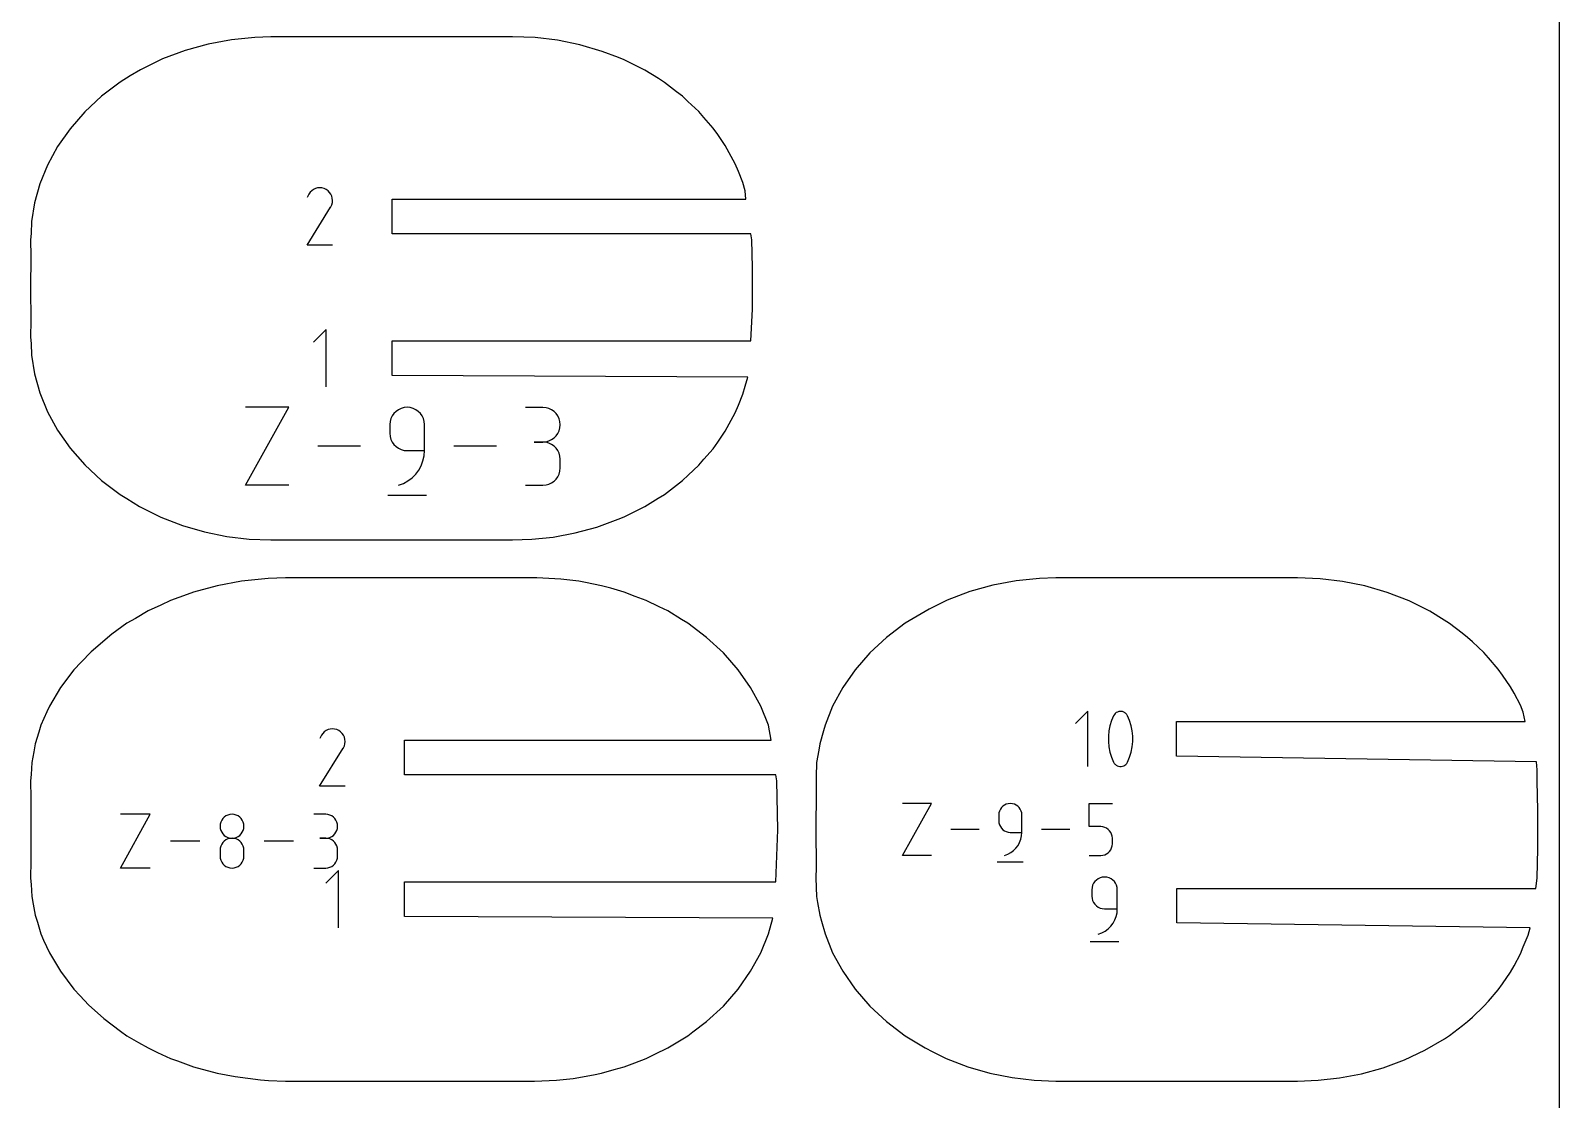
# Model space of a CAD drawing. Extents: x 0 to 900, y 0 to 1000.
# Drawn here: x 772 to 900, y 64.3 to 153.8 of the extents above; entities that cross this region are included whole.
import ezdxf

# ---------------------------------------------------------------- set-up
doc = ezdxf.new("R2010")
doc.units = 0

msp = doc.modelspace()

# ---------------------------------------------------------------- linework, layer by layer
at = {"layer": 'annotation', "color": 1}
for p, q in [((795.280678, 140.090728), (795.140705, 139.822222)), ((795.391757, 140.248241), (795.280678, 140.090728)), ((795.525028, 140.379727), (795.391757, 140.248241)), ((795.676436, 140.484134), (795.525028, 140.379727)), ((795.841928, 140.560409), (795.676436, 140.484134)), ((796.017452, 140.607499), (795.841928, 140.560409)), ((796.198955, 140.624351), (796.017452, 140.607499)), ((796.382382, 140.609913), (796.198955, 140.624351)), ((796.563681, 140.563131), (796.382382, 140.609913)), ((796.738799, 140.482952), (796.563681, 140.563131)), ((796.895423, 140.371734), (796.738799, 140.482952)), ((796.738799, 140.482952), (796.738799, 140.482952)), ((797.026378, 140.238273), (796.895423, 140.371734)), ((797.130499, 140.086659), (797.026378, 140.238273)), ((797.206621, 139.920983), (797.130499, 140.086659)), ((797.253582, 139.745335), (797.206621, 139.920983)), ((797.270215, 139.563805), (797.253582, 139.745335)), ((797.255356, 139.380485), (797.270215, 139.563805)), ((795.137695, 135.82443), (797.107543, 138.995632)), ((797.107543, 138.995632), (797.109898, 138.998546)), ((797.107543, 138.995632), (797.107543, 138.995632)), ((797.109898, 138.998546), (797.112157, 139.001485)), ((797.112157, 139.001485), (797.114333, 139.004473)), ((797.114333, 139.004473), (797.116443, 139.007536)), ((797.116443, 139.007536), (797.1185, 139.010698)), ((797.1185, 139.010698), (797.120521, 139.013983)), ((797.120521, 139.013983), (797.122519, 139.017417)), ((797.122519, 139.017417), (797.124509, 139.021025)), ((797.124509, 139.021025), (797.126507, 139.024831)), ((797.126507, 139.024831), (797.207842, 139.199463)), ((797.126507, 139.024831), (797.126507, 139.024831)), ((797.207842, 139.199463), (797.255356, 139.380485)), ((797.26949, 135.82443), (795.137695, 135.82443)), ((796.738944, 128.760647), (795.671843, 127.693245)), ((796.738944, 123.960647), (796.738944, 128.760647)), ((789.976512, 115.70674), (793.601898, 122.236037)), ((793.601898, 122.236037), (789.976512, 122.236037)), ((802.410059, 121.719322), (802.266855, 121.516656)), ((802.584933, 121.894366), (802.410059, 121.719322)), ((802.787343, 122.037675), (802.584933, 121.894366)), ((803.013158, 122.145133), (802.787343, 122.037675)), ((803.258247, 122.212625), (803.013158, 122.145133)), ((803.518477, 122.236037), (803.258247, 122.212625)), ((803.779246, 122.212625), (803.518477, 122.236037)), ((803.518477, 122.236037), (803.518477, 122.236037)), ((804.024621, 122.145133), (803.779246, 122.212625)), ((804.250521, 122.037675), (804.024621, 122.145133)), ((804.452864, 121.894366), (804.250521, 122.037675)), ((804.627568, 121.719322), (804.452864, 121.894366)), ((804.770554, 121.516656), (804.627568, 121.719322)), ((814.885784, 122.228462), (813.435875, 122.228462)), ((815.146553, 122.205056), (814.885784, 122.228462)), ((815.391928, 122.137603), (815.146553, 122.205056)), ((815.617828, 122.030252), (815.391928, 122.137603)), ((815.82017, 121.887151), (815.617828, 122.030252)), ((815.994875, 121.712449), (815.82017, 121.887151)), ((816.137861, 121.510294), (815.994875, 121.712449)), ((802.091978, 121.044921), (802.068568, 120.784081)), ((802.068568, 120.784081), (802.068568, 120.058104)), ((802.15945, 121.290484), (802.091978, 121.044921)), ((802.266855, 121.516656), (802.15945, 121.290484)), ((804.87774, 121.290484), (804.770554, 121.516656)), ((804.945044, 121.044921), (804.87774, 121.290484)), ((804.968385, 120.784081), (804.945044, 121.044921)), ((804.968385, 118.606557), (804.968385, 120.784081)), ((804.968385, 120.784081), (804.968385, 120.784081)), ((816.245046, 121.284836), (816.137861, 121.510294)), ((816.31235, 121.040222), (816.245046, 121.284836)), ((816.245046, 120.274198), (816.31235, 120.519761)), ((816.335692, 120.780601), (816.31235, 121.040222)), ((816.31235, 120.519761), (816.335692, 120.780601)), ((816.335692, 120.780601), (816.335692, 120.780601)), ((802.068568, 120.058104), (802.068568, 120.058104)), ((802.068568, 120.058104), (802.091978, 119.797278)), ((802.091978, 119.797278), (802.15945, 119.551752)), ((802.15945, 119.551752), (802.266855, 119.325635)), ((802.266855, 119.325635), (802.410059, 119.123034)), ((802.410059, 119.123034), (802.584933, 118.948057)), ((814.885784, 119.328645), (814.159806, 119.328645)), ((814.159806, 119.328645), (814.885784, 119.328645)), ((814.885784, 119.328645), (815.146553, 119.352057)), ((815.146553, 119.305239), (814.885784, 119.328645)), ((814.885784, 119.328645), (814.885784, 119.328645)), ((815.146553, 119.352057), (815.391928, 119.419549)), ((815.391928, 119.237786), (815.146553, 119.305239)), ((815.391928, 119.419549), (815.617828, 119.527007)), ((815.617828, 119.130435), (815.391928, 119.237786)), ((815.617828, 119.527007), (815.82017, 119.670316)), ((815.82017, 118.987334), (815.617828, 119.130435)), ((815.82017, 119.670316), (815.994875, 119.845361)), ((815.994875, 119.845361), (816.137861, 120.048026)), ((816.137861, 120.048026), (816.245046, 120.274198)), ((799.621106, 118.971389), (796.050998, 118.971389)), ((802.584933, 118.948057), (802.787343, 118.804813)), ((802.787343, 118.804813), (803.013158, 118.69741)), ((803.013158, 118.69741), (803.258247, 118.629955)), ((803.258247, 118.629955), (803.518477, 118.606557)), ((803.518477, 118.606557), (804.968385, 118.606557)), ((804.842601, 117.743195), (804.936284, 118.166331)), ((804.936284, 118.166331), (804.968385, 118.606557)), ((810.988003, 118.971389), (807.417895, 118.971389)), ((815.994875, 118.812632), (815.82017, 118.987334)), ((816.137861, 118.610477), (815.994875, 118.812632)), ((816.245046, 118.385019), (816.137861, 118.610477)), ((816.31235, 118.140405), (816.245046, 118.385019)), ((816.335692, 117.880784), (816.31235, 118.140405)), ((816.335692, 117.154806), (816.335692, 117.880784)), ((816.335692, 117.880784), (816.335692, 117.880784)), ((803.930715, 116.327972), (804.231394, 116.629536)), ((804.231394, 116.629536), (804.486223, 116.969476)), ((804.486223, 116.969476), (804.69127, 117.342469)), ((804.69127, 117.342469), (804.842601, 117.743195)), ((816.137861, 116.424931), (816.245046, 116.650406)), ((816.245046, 116.650406), (816.31235, 116.895077)), ((816.31235, 116.895077), (816.335692, 117.154806)), ((793.601898, 115.70674), (789.976512, 115.70674)), ((802.792908, 115.70674), (803.207539, 115.861252)), ((802.792908, 115.70674), (802.792908, 115.70674)), ((803.207539, 115.861252), (803.588119, 116.070103)), ((803.588119, 116.070103), (803.930715, 116.327972)), ((813.435875, 115.706945), (814.885784, 115.706945)), ((814.885784, 115.706945), (815.146553, 115.730338)), ((814.885784, 115.706945), (814.885784, 115.706945)), ((815.146553, 115.730338), (815.391928, 115.797757)), ((815.391928, 115.797757), (815.617828, 115.905065)), ((815.617828, 115.905065), (815.82017, 116.048122)), ((815.82017, 116.048122), (815.994875, 116.22279)), ((815.994875, 116.22279), (816.137861, 116.424931)), ((801.887381, 114.890578), (805.15203, 114.890578)), ((860.501497, 96.773845), (859.474919, 95.746977)), ((860.501497, 92.156125), (860.501497, 96.773845)), ((862.675874, 96.408196), (862.498863, 95.991934)), ((862.735484, 96.507323), (862.675874, 96.408196)), ((862.675874, 96.408196), (862.675874, 96.408196)), ((862.809772, 96.591796), (862.735484, 96.507323)), ((862.896281, 96.660799), (862.809772, 96.591796)), ((862.992549, 96.713514), (862.896281, 96.660799)), ((863.096118, 96.749123), (862.992549, 96.713514)), ((863.204528, 96.766809), (863.096118, 96.749123)), ((863.315318, 96.765754), (863.204528, 96.766809)), ((863.42603, 96.745141), (863.315318, 96.765754)), ((863.534204, 96.704151), (863.42603, 96.745141)), ((863.575614, 96.68239), (863.534204, 96.704151)), ((863.534204, 96.704151), (863.534204, 96.704151)), ((863.615352, 96.657395), (863.575614, 96.68239)), ((863.653223, 96.629363), (863.615352, 96.657395)), ((863.689035, 96.598493), (863.653223, 96.629363)), ((863.722595, 96.564982), (863.689035, 96.598493)), ((863.753709, 96.529028), (863.722595, 96.564982)), ((863.782185, 96.490828), (863.753709, 96.529028)), ((863.807829, 96.450581), (863.782185, 96.490828)), ((863.830449, 96.408485), (863.807829, 96.450581)), ((864.008319, 95.991366), (863.830449, 96.408485)), ((863.830449, 96.408485), (863.830449, 96.408485)), ((796.334833, 94.770239), (796.19486, 94.501732)), ((796.445912, 94.927751), (796.334833, 94.770239)), ((796.579183, 95.059237), (796.445912, 94.927751)), ((796.730591, 95.163644), (796.579183, 95.059237)), ((796.896083, 95.239919), (796.730591, 95.163644)), ((797.071608, 95.287009), (796.896083, 95.239919)), ((797.25311, 95.303862), (797.071608, 95.287009)), ((797.436537, 95.289423), (797.25311, 95.303862)), ((797.617836, 95.242641), (797.436537, 95.289423)), ((797.792954, 95.162462), (797.617836, 95.242641)), ((797.949578, 95.051244), (797.792954, 95.162462)), ((797.792954, 95.162462), (797.792954, 95.162462)), ((798.080533, 94.917783), (797.949578, 95.051244)), ((798.184654, 94.766169), (798.080533, 94.917783)), ((798.260777, 94.600493), (798.184654, 94.766169)), ((862.277599, 95.126611), (862.233346, 94.68438)), ((862.366104, 95.563601), (862.277599, 95.126611)), ((862.498863, 95.991934), (862.366104, 95.563601)), ((864.141721, 95.562389), (864.008319, 95.991366)), ((864.230655, 95.12497), (864.141721, 95.562389)), ((864.275123, 94.682525), (864.230655, 95.12497)), ((796.19185, 90.50394), (798.161699, 93.675143)), ((798.161699, 93.675143), (798.164053, 93.678057)), ((798.161699, 93.675143), (798.161699, 93.675143)), ((798.164053, 93.678057), (798.166312, 93.680995)), ((798.166312, 93.680995), (798.168488, 93.683984)), ((798.168488, 93.683984), (798.170598, 93.687046)), ((798.170598, 93.687046), (798.172655, 93.690208)), ((798.172655, 93.690208), (798.174676, 93.693493)), ((798.174676, 93.693493), (798.176674, 93.696928)), ((798.176674, 93.696928), (798.178664, 93.700535)), ((798.178664, 93.700535), (798.180663, 93.704341)), ((798.180663, 93.704341), (798.261997, 93.878973)), ((798.180663, 93.704341), (798.180663, 93.704341)), ((798.307737, 94.424845), (798.260777, 94.600493)), ((798.261997, 93.878973), (798.309511, 94.059995)), ((798.32437, 94.243316), (798.307737, 94.424845)), ((798.309511, 94.059995), (798.32437, 94.243316)), ((862.233346, 94.68438), (862.233346, 94.240323)), ((862.233346, 94.240323), (862.277599, 93.797857)), ((862.277599, 93.797857), (862.366104, 93.360395)), ((864.141721, 93.359183), (864.230655, 93.796216)), ((864.230655, 93.796216), (864.275123, 94.238468)), ((864.275123, 94.238468), (864.275123, 94.682525)), ((862.366104, 93.360395), (862.498863, 92.931354)), ((862.498863, 92.931354), (862.675874, 92.514148)), ((862.675874, 92.514148), (862.675874, 92.514148)), ((862.675874, 92.514148), (862.698412, 92.472136)), ((862.698412, 92.472136), (862.723867, 92.43209)), ((862.723867, 92.43209), (862.752132, 92.394132)), ((862.752132, 92.394132), (862.783099, 92.358383)), ((862.783099, 92.358383), (862.816663, 92.324965)), ((862.816663, 92.324965), (862.852714, 92.294)), ((862.852714, 92.294), (862.891147, 92.265608)), ((862.891147, 92.265608), (862.931853, 92.239913)), ((862.931853, 92.239913), (862.974726, 92.217034)), ((862.974726, 92.217034), (862.974726, 92.217034)), ((862.974726, 92.217034), (863.082047, 92.176915)), ((863.082047, 92.176915), (863.192115, 92.156983)), ((863.302439, 92.156425), (863.410533, 92.17443)), ((863.410533, 92.17443), (863.513908, 92.210184)), ((863.513908, 92.210184), (863.610075, 92.262875)), ((863.610075, 92.262875), (863.696546, 92.331689)), ((863.696546, 92.331689), (863.770834, 92.415814)), ((863.770834, 92.415814), (863.830449, 92.514438)), ((863.830449, 92.514438), (864.008319, 92.930785)), ((863.830449, 92.514438), (863.830449, 92.514438)), ((864.008319, 92.930785), (864.141721, 93.359183)), ((863.192115, 92.156983), (863.302439, 92.156425)), ((798.323645, 90.50394), (796.19185, 90.50394)), ((844.993609, 84.699173), (847.41069, 89.052322)), ((847.41069, 89.052322), (844.993609, 89.052322)), ((853.116098, 88.421913), (853.071113, 88.258193)), ((853.187706, 88.572704), (853.116098, 88.421913)), ((853.283182, 88.707823), (853.187706, 88.572704)), ((853.399771, 88.824527), (853.283182, 88.707823)), ((853.53472, 88.920072), (853.399771, 88.824527)), ((853.685274, 88.991716), (853.53472, 88.920072)), ((853.848677, 89.036713), (853.685274, 88.991716)), ((854.022175, 89.052322), (853.848677, 89.036713)), ((854.196033, 89.036713), (854.022175, 89.052322)), ((854.022175, 89.052322), (854.022175, 89.052322)), ((854.359627, 88.991716), (854.196033, 89.036713)), ((854.510236, 88.920072), (854.359627, 88.991716)), ((854.64514, 88.824527), (854.510236, 88.920072)), ((854.761618, 88.707823), (854.64514, 88.824527)), ((854.856948, 88.572704), (854.761618, 88.707823)), ((854.928409, 88.421913), (854.856948, 88.572704)), ((854.973282, 88.258193), (854.928409, 88.421913)), ((860.634206, 87.113798), (860.634206, 89.052322)), ((860.634206, 89.052322), (862.567543, 89.052322)), ((779.509807, 83.645648), (782.011166, 88.150582)), ((782.011166, 88.150582), (779.509807, 88.150582)), ((787.869229, 87.325238), (787.853087, 87.146111)), ((787.853087, 87.146111), (787.853087, 87.146111)), ((787.853087, 87.146111), (787.869238, 86.966143)), ((787.915759, 87.494011), (787.869229, 87.325238)), ((787.989833, 87.649568), (787.915759, 87.494011)), ((788.088608, 87.789046), (787.989833, 87.649568)), ((788.20924, 87.909582), (788.088608, 87.789046)), ((788.348885, 88.008316), (788.20924, 87.909582)), ((788.504699, 88.082384), (788.348885, 88.008316)), ((788.673839, 88.128923), (788.504699, 88.082384)), ((788.853461, 88.145073), (788.673839, 88.128923)), ((789.033083, 88.128923), (788.853461, 88.145073)), ((788.853461, 88.145073), (788.853461, 88.145073)), ((789.202223, 88.082384), (789.033083, 88.128923)), ((789.358038, 88.008316), (789.202223, 88.082384)), ((789.497683, 87.909582), (789.358038, 88.008316)), ((789.618315, 87.789046), (789.497683, 87.909582)), ((789.717089, 87.649568), (789.618315, 87.789046)), ((789.791164, 87.494011), (789.717089, 87.649568)), ((789.837694, 87.325238), (789.791164, 87.494011)), ((789.837684, 86.966143), (789.853836, 87.146111)), ((789.853836, 87.146111), (789.837694, 87.325238)), ((789.853836, 87.146111), (789.853836, 87.146111)), ((796.696131, 88.145355), (795.695756, 88.145355)), ((796.87605, 88.129206), (796.696131, 88.145355)), ((797.045349, 88.082666), (796.87605, 88.129206)), ((797.20121, 88.008598), (797.045349, 88.082666)), ((797.340817, 87.909865), (797.20121, 88.008598)), ((797.461356, 87.789328), (797.340817, 87.909865)), ((797.56001, 87.64985), (797.461356, 87.789328)), ((797.633963, 87.494294), (797.56001, 87.64985)), ((797.6804, 87.32552), (797.633963, 87.494294)), ((797.696505, 87.146393), (797.6804, 87.32552)), ((797.6804, 86.966425), (797.696505, 87.146393)), ((797.696505, 87.146393), (797.696505, 87.146393)), ((853.071113, 88.258193), (853.055506, 88.084289)), ((853.055506, 88.084289), (853.055506, 87.600272)), ((853.055506, 87.600272), (853.055506, 87.600272)), ((853.055506, 87.600272), (853.071113, 87.426377)), ((853.071113, 87.426377), (853.116098, 87.262682)), ((853.116098, 87.262682), (853.187706, 87.111927)), ((853.187706, 87.111927), (853.283182, 86.976851)), ((854.988844, 88.084289), (854.973282, 88.258193)), ((854.988844, 86.632511), (854.988844, 88.084289)), ((854.988844, 88.084289), (854.988844, 88.084289)), ((861.600874, 87.113798), (860.634206, 87.113798)), ((861.774445, 87.098283), (861.600874, 87.113798)), ((861.937886, 87.053536), (861.774445, 87.098283)), ((862.08845, 86.982256), (861.937886, 87.053536)), ((786.164161, 85.898115), (783.70094, 85.898115)), ((787.869238, 86.966143), (787.915791, 86.796715)), ((787.915791, 86.796715), (787.989896, 86.640666)), ((788.088608, 85.787861), (787.989833, 85.648066)), ((787.989896, 86.640666), (788.088701, 86.500835)), ((788.20924, 85.90861), (788.088608, 85.787861)), ((788.088701, 86.500835), (788.209356, 86.380062)), ((788.348885, 86.007473), (788.20924, 85.90861)), ((788.209356, 86.380062), (788.34901, 86.281185)), ((788.504699, 86.081607), (788.348885, 86.007473)), ((788.34901, 86.281185), (788.504813, 86.207044)), ((788.673839, 86.128171), (788.504699, 86.081607)), ((788.504813, 86.207044), (788.673914, 86.160477)), ((788.853461, 86.144324), (788.673839, 86.128171)), ((788.673914, 86.160477), (788.853461, 86.144324)), ((788.853461, 86.144324), (789.033009, 86.160477)), ((789.033083, 86.12818), (788.853461, 86.144324)), ((788.853461, 86.144324), (788.853461, 86.144324)), ((788.853461, 86.144324), (788.853461, 86.144324)), ((789.033009, 86.160477), (789.20211, 86.207044)), ((789.202223, 86.081639), (789.033083, 86.12818)), ((789.20211, 86.207044), (789.357912, 86.281185)), ((789.358038, 86.007536), (789.202223, 86.081639)), ((789.357912, 86.281185), (789.497567, 86.380062)), ((789.497683, 85.908704), (789.358038, 86.007536)), ((789.497567, 86.380062), (789.618222, 86.500835)), ((789.618315, 85.787977), (789.497683, 85.908704)), ((789.618222, 86.500835), (789.717027, 86.640666)), ((789.717089, 85.648191), (789.618315, 85.787977)), ((789.717027, 86.640666), (789.791131, 86.796715)), ((789.791131, 86.796715), (789.837684, 86.966143)), ((794.00683, 85.898115), (791.543609, 85.898115)), ((796.696131, 86.144606), (796.195237, 86.144606)), ((796.195237, 86.144606), (796.696131, 86.144606)), ((796.696131, 86.144606), (796.87605, 86.160759)), ((796.87605, 86.128457), (796.696131, 86.144606)), ((796.696131, 86.144606), (796.696131, 86.144606)), ((796.87605, 86.160759), (797.045349, 86.207326)), ((797.045349, 86.081917), (796.87605, 86.128457)), ((797.045349, 86.207326), (797.20121, 86.281468)), ((797.20121, 86.00785), (797.045349, 86.081917)), ((797.20121, 86.281468), (797.340817, 86.380344)), ((797.340817, 85.909116), (797.20121, 86.00785)), ((797.340817, 86.380344), (797.461356, 86.501118)), ((797.461356, 85.788579), (797.340817, 85.909116)), ((797.461356, 86.501118), (797.56001, 86.640948)), ((797.56001, 85.649101), (797.461356, 85.788579)), ((797.56001, 86.640948), (797.633963, 86.796997)), ((797.633963, 86.796997), (797.6804, 86.966425)), ((851.423758, 86.875748), (849.04353, 86.875748)), ((853.283182, 86.976851), (853.399771, 86.860192)), ((853.399771, 86.860192), (853.53472, 86.76469)), ((853.53472, 86.76469), (853.685274, 86.693083)), ((853.685274, 86.693083), (853.848677, 86.64811)), ((853.848677, 86.64811), (854.022175, 86.632511)), ((854.022175, 86.632511), (854.988844, 86.632511)), ((854.667381, 85.541052), (854.804088, 85.78973)), ((854.804088, 85.78973), (854.904982, 86.056898)), ((854.904982, 86.056898), (854.967441, 86.339008)), ((854.967441, 86.339008), (854.988844, 86.632511)), ((859.002184, 86.875748), (856.621957, 86.875748)), ((862.22339, 86.887141), (862.08845, 86.982256)), ((862.339958, 86.77089), (862.22339, 86.887141)), ((862.435404, 86.636201), (862.339958, 86.77089)), ((862.506983, 86.485774), (862.435404, 86.636201)), ((862.551945, 86.322305), (862.506983, 86.485774)), ((862.567543, 86.148494), (862.551945, 86.322305)), ((862.567543, 85.666934), (862.567543, 86.148494)), ((862.567543, 86.148494), (862.567543, 86.148494)), ((787.869229, 85.322703), (787.853087, 85.142819)), ((787.853087, 85.142819), (787.853087, 84.644469)), ((787.853087, 84.644469), (787.853087, 84.644469)), ((787.853087, 84.644469), (787.869238, 84.464597)), ((787.915759, 85.492066), (787.869229, 85.322703)), ((787.989833, 85.648066), (787.915759, 85.492066)), ((789.791164, 85.49218), (789.717089, 85.648191)), ((789.837694, 85.322778), (789.791164, 85.49218)), ((789.837684, 84.464597), (789.853836, 84.644469)), ((789.853836, 85.142819), (789.837694, 85.322778)), ((789.853836, 84.644469), (789.853836, 85.142819)), ((789.853836, 85.142819), (789.853836, 85.142819)), ((797.633963, 85.493545), (797.56001, 85.649101)), ((797.6804, 85.324772), (797.633963, 85.493545)), ((797.696505, 85.145644), (797.6804, 85.324772)), ((797.6804, 84.465549), (797.696505, 84.644751)), ((797.696505, 84.644751), (797.696505, 85.145644)), ((797.696505, 85.145644), (797.696505, 85.145644)), ((847.41069, 84.699173), (844.993609, 84.699173)), ((853.538431, 84.699173), (853.81487, 84.802188)), ((853.538431, 84.699173), (853.538431, 84.699173)), ((853.81487, 84.802188), (854.068606, 84.941431)), ((854.068606, 84.941431), (854.297018, 85.113355)), ((854.297018, 85.113355), (854.497484, 85.314411)), ((854.497484, 85.314411), (854.667381, 85.541052)), ((860.634206, 84.699173), (861.600874, 84.699173)), ((861.600874, 84.699173), (861.774373, 84.714773)), ((861.600874, 84.699173), (861.600874, 84.699173)), ((861.774373, 84.714773), (861.937776, 84.759746)), ((861.937776, 84.759746), (862.088329, 84.831353)), ((862.088329, 84.831353), (862.223278, 84.926855)), ((862.223278, 84.926855), (862.339868, 85.043514)), ((862.339868, 85.043514), (862.435344, 85.17859)), ((862.435344, 85.17859), (862.506952, 85.329345)), ((862.506952, 85.329345), (862.551936, 85.493039)), ((862.551936, 85.493039), (862.567543, 85.666934)), ((782.011166, 83.645648), (779.509807, 83.645648)), ((787.869238, 84.464597), (787.915791, 84.295429)), ((787.915791, 84.295429), (787.989896, 84.139756)), ((787.989896, 84.139756), (788.088701, 84.000371)), ((788.088701, 84.000371), (788.209356, 83.880067)), ((788.209356, 83.880067), (788.34901, 83.781636)), ((788.34901, 83.781636), (788.504813, 83.70787)), ((788.504813, 83.70787), (788.673914, 83.661563)), ((788.673914, 83.661563), (788.853461, 83.645507)), ((788.853461, 83.645507), (789.033009, 83.661563)), ((788.853461, 83.645507), (788.853461, 83.645507)), ((789.033009, 83.661563), (789.20211, 83.70787)), ((789.20211, 83.70787), (789.357912, 83.781636)), ((789.357912, 83.781636), (789.497567, 83.880067)), ((789.497567, 83.880067), (789.618222, 84.000371)), ((789.618222, 84.000371), (789.717027, 84.139756)), ((789.717027, 84.139756), (789.791131, 84.295429)), ((789.791131, 84.295429), (789.837684, 84.464597)), ((795.695756, 83.645789), (796.696131, 83.645789)), ((796.696131, 83.645789), (796.87605, 83.661929)), ((796.696131, 83.645789), (796.696131, 83.645789)), ((797.781472, 83.440158), (796.71437, 82.372755)), ((796.87605, 83.661929), (797.045349, 83.708446)), ((797.045349, 83.708446), (797.20121, 83.782483)), ((797.20121, 83.782483), (797.340817, 83.881186)), ((797.340817, 83.881186), (797.461356, 84.0017)), ((797.461356, 84.0017), (797.56001, 84.141168)), ((797.56001, 84.141168), (797.633963, 84.296737)), ((797.633963, 84.296737), (797.6804, 84.465549)), ((797.781472, 78.640158), (797.781472, 83.440158)), ((852.934707, 84.15503), (855.111281, 84.15503)), ((860.867858, 82.019596), (860.850649, 81.82784)), ((860.91746, 82.200122), (860.867858, 82.019596)), ((860.996418, 82.366391), (860.91746, 82.200122)), ((861.101695, 82.515381), (860.996418, 82.366391)), ((861.230253, 82.644064), (861.101695, 82.515381)), ((861.379054, 82.749417), (861.230253, 82.644064)), ((861.545062, 82.828415), (861.379054, 82.749417)), ((861.725238, 82.878032), (861.545062, 82.828415)), ((861.916546, 82.895243), (861.725238, 82.878032)), ((862.10825, 82.878032), (861.916546, 82.895243)), ((861.916546, 82.895243), (861.916546, 82.895243)), ((862.288637, 82.828415), (862.10825, 82.878032)), ((862.454707, 82.749417), (862.288637, 82.828415)), ((862.603459, 82.644064), (862.454707, 82.749417)), ((862.731892, 82.515381), (862.603459, 82.644064)), ((862.837008, 82.366391), (862.731892, 82.515381)), ((862.915805, 82.200122), (862.837008, 82.366391)), ((862.965284, 82.019596), (862.915805, 82.200122)), ((862.982443, 81.82784), (862.965284, 82.019596)), ((860.850649, 81.82784), (860.850649, 81.294139)), ((860.850649, 81.294139), (860.850649, 81.294139)), ((860.850649, 81.294139), (860.867858, 81.102394)), ((860.867858, 81.102394), (860.91746, 80.921896)), ((860.91746, 80.921896), (860.996418, 80.755666)), ((860.996418, 80.755666), (861.101695, 80.606725)), ((862.982443, 80.227038), (862.982443, 81.82784)), ((862.982443, 81.82784), (862.982443, 81.82784)), ((861.101695, 80.606725), (861.230253, 80.478091)), ((861.230253, 80.478091), (861.379054, 80.372785)), ((861.379054, 80.372785), (861.545062, 80.293828)), ((861.545062, 80.293828), (861.725238, 80.244239)), ((861.725238, 80.244239), (861.916546, 80.227038)), ((861.916546, 80.227038), (862.982443, 80.227038)), ((862.778722, 79.297746), (862.889973, 79.592338)), ((862.889973, 79.592338), (862.958844, 79.903406)), ((862.958844, 79.903406), (862.982443, 80.227038)), ((861.383146, 78.095243), (861.687961, 78.208832)), ((861.383146, 78.095243), (861.383146, 78.095243)), ((861.687961, 78.208832), (861.967743, 78.362368)), ((861.967743, 78.362368), (862.219602, 78.55194)), ((862.219602, 78.55194), (862.440646, 78.773635)), ((862.440646, 78.773635), (862.627983, 79.023541)), ((862.627983, 79.023541), (862.778722, 79.297746)), ((860.717449, 77.495243), (863.117449, 77.495243))]:
    msp.add_line(p, q, dxfattribs=at)
at = {"layer": 'boundary', "color": 5}
for p, q in [((786.86776, 152.666853), (784.928399, 152.130625)), ((788.8181, 153.026702), (786.86776, 152.666853)), ((790.757435, 153.216995), (788.8181, 153.026702)), ((792.093089, 153.268982), (790.757435, 153.216995)), ((801.838031, 153.268982), (792.093089, 153.268982)), ((812.3425, 153.268982), (801.838031, 153.268982)), ((814.235202, 153.198431), (812.3425, 153.268982)), ((816.102458, 152.977815), (814.235202, 153.198431)), ((817.985808, 152.597159), (816.102458, 152.977815)), ((819.854037, 152.051449), (817.985808, 152.597159)), ((783.025545, 151.41381), (781.18814, 150.516177)), ((784.928399, 152.130625), (783.025545, 151.41381)), ((821.203968, 151.530221), (819.854037, 152.051449)), ((821.675725, 151.340739), (821.203968, 151.530221)), ((822.926099, 150.721745), (821.675725, 151.340739)), ((780.33448, 149.991977), (779.477306, 149.466992)), ((781.18814, 150.516177), (780.33448, 149.991977)), ((823.42069, 150.470023), (822.926099, 150.721745)), ((824.558011, 149.765518), (823.42069, 150.470023)), ((779.477306, 149.466992), (777.921242, 148.289805)), ((825.061164, 149.448671), (824.558011, 149.765518)), ((826.075526, 148.672397), (825.061164, 149.448671)), ((826.572713, 148.289804), (826.075526, 148.672397)), ((777.921242, 148.289805), (776.518331, 146.984058)), ((827.032844, 147.858774), (826.572713, 148.289804)), ((827.934828, 147.009481), (827.032844, 147.858774)), ((776.518331, 146.984058), (775.289696, 145.571547)), ((828.365837, 146.516053), (827.934828, 147.009481)), ((829.131252, 145.625879), (828.365837, 146.516053)), ((775.289696, 145.571547), (774.250535, 144.076999)), ((829.520007, 145.075162), (829.131252, 145.625879)), ((830.150008, 144.158564), (829.520007, 145.075162)), ((774.250535, 144.076999), (773.409581, 142.52659)), ((830.484885, 143.557383), (830.150008, 144.158564)), ((830.983317, 142.627756), (830.484885, 143.557383)), ((773.409581, 142.52659), (772.769092, 140.946673)), ((831.254456, 141.984336), (830.983317, 142.627756)), ((772.769092, 140.946673), (772.325219, 139.36237)), ((831.627337, 141.053811), (831.254456, 141.984336)), ((831.826864, 140.37748), (831.627337, 141.053811)), ((802.254195, 136.774469), (802.254195, 139.674469)), ((802.254195, 139.674469), (831.885002, 139.674469)), ((831.885002, 139.674469), (831.826864, 140.37748)), ((772.325219, 139.36237), (772.068926, 137.796526)), ((772.068926, 137.796526), (772.040044, 136.789128)), ((772.040044, 136.789128), (771.990253, 136.268991)), ((771.990253, 136.268991), (772.012267, 134.886008)), ((832.296677, 136.774468), (802.254195, 136.774469)), ((832.392102, 136.26899), (832.296677, 136.774468)), ((832.437409, 133.941477), (832.392102, 136.26899)), ((772.012267, 134.886008), (771.987085, 132.196237)), ((832.437493, 130.447661), (832.437409, 133.941477)), ((771.987085, 132.196237), (772.012188, 129.521358)), ((772.012188, 129.521358), (771.989883, 128.123485)), ((832.29705, 127.810647), (832.437493, 130.447661)), ((771.989883, 128.123485), (772.040581, 127.593689)), ((772.040581, 127.593689), (772.069213, 126.595949)), ((802.255845, 124.910647), (802.255845, 127.810647)), ((802.255845, 127.810647), (832.29705, 127.810647)), ((772.069213, 126.595949), (772.3256, 125.030117)), ((772.3256, 125.030117), (772.76958, 123.445803)), ((832.03336, 124.760647), (802.255845, 124.910647)), ((831.828315, 124.020271), (832.03336, 124.760647)), ((772.76958, 123.445803), (773.410211, 121.865872)), ((831.256932, 122.414305), (831.626943, 123.337584)), ((831.626943, 123.337584), (831.828315, 124.020271)), ((773.410211, 121.865872), (774.251317, 120.315483)), ((830.488708, 120.842222), (830.982699, 121.763481)), ((830.982699, 121.763481), (831.256932, 122.414305)), ((830.14923, 120.232728), (830.488708, 120.842222)), ((774.251317, 120.315483), (775.29067, 118.820916)), ((829.130454, 118.765666), (829.525563, 119.325396)), ((829.525563, 119.325396), (830.14923, 120.232728)), ((775.29067, 118.820916), (776.519528, 117.408429)), ((827.934238, 117.382496), (828.373533, 117.885436)), ((828.373533, 117.885436), (829.130454, 118.765666)), ((776.519528, 117.408429), (777.922675, 116.102671)), ((826.572568, 116.10267), (827.043088, 116.543447)), ((827.043088, 116.543447), (827.934238, 117.382496)), ((777.922675, 116.102671), (779.478988, 114.925477)), ((825.061695, 114.944298), (826.063558, 115.710967)), ((826.063558, 115.710967), (826.572568, 116.10267)), ((779.478988, 114.925477), (780.034405, 114.585363)), ((780.034405, 114.585363), (781.094142, 113.929622)), ((823.422032, 113.923343), (824.544641, 114.618691)), ((824.544641, 114.618691), (825.061695, 114.944298)), ((781.094142, 113.929622), (782.893051, 113.031409)), ((782.893051, 113.031409), (784.703477, 112.329865)), ((819.40158, 112.203768), (821.188217, 112.856153)), ((821.188217, 112.856153), (821.677881, 113.052826)), ((821.677881, 113.052826), (822.911498, 113.663501)), ((822.911498, 113.663501), (823.422032, 113.923343)), ((784.703477, 112.329865), (786.551583, 111.79267)), ((786.551583, 111.79267), (788.415576, 111.416375)), ((788.415576, 111.416375), (790.276546, 111.19552)), ((815.753197, 111.370814), (817.580158, 111.70922)), ((817.580158, 111.70922), (819.40158, 112.203768)), ((790.276546, 111.19552), (792.092716, 111.123493)), ((792.092716, 111.123493), (801.72585, 111.123493)), ((801.72585, 111.123493), (812.342856, 111.123493)), ((812.342856, 111.123493), (813.94929, 111.182198)), ((813.94929, 111.182198), (815.753197, 111.370814)), ((789.63449, 107.6695), (787.617116, 107.292277)), ((791.882982, 107.893672), (789.63449, 107.6695)), ((793.32246, 107.948493), (791.882982, 107.893672)), ((798.933122, 107.948493), (793.32246, 107.948493)), ((811.816399, 107.948493), (798.933122, 107.948493)), ((813.395329, 107.948493), (811.816399, 107.948493)), ((814.379652, 107.941511), (813.395329, 107.948493)), ((816.375855, 107.839505), (814.379652, 107.941511)), ((817.900089, 107.664686), (816.375855, 107.839505)), ((818.464126, 107.55395), (817.900089, 107.664686)), ((819.797088, 107.292276), (818.464126, 107.55395)), ((854.515337, 107.700603), (852.565791, 107.336811)), ((856.452735, 107.894667), (854.515337, 107.700603)), ((857.835378, 107.948493), (856.452735, 107.894667)), ((865.789901, 107.948493), (857.835378, 107.948493)), ((878.082404, 107.948492), (865.789901, 107.948493)), ((879.971812, 107.878437), (878.082404, 107.948492)), ((881.835335, 107.658903), (879.971812, 107.878437)), ((883.717224, 107.279404), (881.835335, 107.658903)), ((785.111091, 106.563862), (783.694284, 106.049323)), ((785.637297, 106.7549), (785.111091, 106.563862)), ((787.617116, 107.292277), (785.637297, 106.7549)), ((820.55985, 107.075588), (819.797088, 107.292276)), ((821.688787, 106.7549), (820.55985, 107.075588)), ((822.622603, 106.399949), (821.688787, 106.7549)), ((823.545112, 106.049323), (822.622603, 106.399949)), ((850.626208, 106.796138), (848.722361, 106.07407)), ((852.565791, 107.336811), (850.626208, 106.796138)), ((885.585811, 106.734526), (883.717224, 107.279404)), ((887.409207, 106.024057), (885.585811, 106.734526)), ((781.82105, 105.177423), (780.761367, 104.560528)), ((782.883999, 105.672251), (781.82105, 105.177423)), ((783.694284, 106.049323), (782.883999, 105.672251)), ((824.610512, 105.530197), (823.545112, 106.049323)), ((825.334556, 105.177423), (824.610512, 105.530197)), ((826.482937, 104.477372), (825.334556, 105.177423)), ((847.221952, 105.33773), (845.211895, 104.146508)), ((848.722361, 106.07407), (847.221952, 105.33773)), ((889.156707, 105.15282), (887.409207, 106.024057)), ((890.350972, 104.412973), (889.156707, 105.15282)), ((780.050437, 104.146502), (778.801085, 103.248165)), ((780.761367, 104.560528), (780.050437, 104.146502)), ((827.025739, 104.146502), (826.482937, 104.477372)), ((828.589093, 102.969315), (827.025739, 104.146502)), ((845.211895, 104.146508), (843.656342, 102.969315)), ((890.80004, 104.130162), (890.350972, 104.412973)), ((891.866966, 103.313592), (890.80004, 104.130162)), ((778.801085, 103.248165), (777.054607, 101.767307)), ((829.998521, 101.663569), (828.589093, 102.969315)), ((843.656342, 102.969315), (842.253922, 101.663568)), ((892.314325, 102.969315), (891.866966, 103.313592)), ((892.727853, 102.581908), (892.314325, 102.969315)), ((893.678673, 101.686566), (892.727853, 102.581908)), ((777.054607, 101.767307), (776.218294, 100.87788)), ((831.232829, 100.251058), (829.998521, 101.663569)), ((842.253922, 101.663568), (841.025762, 100.25107)), ((894.068278, 101.240491), (893.678673, 101.686566)), ((894.876545, 100.300414), (894.068278, 101.240491)), ((775.620464, 100.251058), (774.480977, 98.756509)), ((776.218294, 100.87788), (775.620464, 100.251058)), ((832.276741, 98.756509), (831.232829, 100.251058)), ((841.025762, 100.25107), (839.987028, 98.756515)), ((895.2294, 99.800513), (894.876545, 100.300414)), ((774.480977, 98.756509), (773.558753, 97.206101)), ((833.121528, 97.206101), (832.276741, 98.756509)), ((839.987028, 98.756515), (839.146446, 97.206113)), ((895.895862, 98.830808), (895.2294, 99.800513)), ((896.200637, 98.283598), (895.895862, 98.830808)), ((896.728846, 97.298399), (896.200637, 98.283598)), ((896.976, 96.711806), (896.728846, 97.298399)), ((773.345177, 96.725973), (772.85629, 95.626183)), ((773.558753, 97.206101), (773.345177, 96.725973)), ((833.76494, 95.626183), (833.121528, 97.206101)), ((839.146446, 97.206113), (838.50623, 95.626183)), ((897.140183, 95.914985), (896.976, 96.711806)), ((772.671483, 95.025088), (772.369433, 94.04188)), ((772.85629, 95.626183), (772.671483, 95.025088)), ((833.985782, 94.353979), (833.76494, 95.626183)), ((838.368017, 95.132564), (838.062555, 94.04188)), ((838.50623, 95.626183), (838.368017, 95.132564)), ((867.925353, 93.014985), (867.925353, 95.914985)), ((867.925353, 95.914985), (897.140183, 95.914985)), ((772.369433, 94.04188), (772.249245, 93.37289)), ((803.30835, 91.453979), (803.30835, 94.353979)), ((803.30835, 94.353979), (833.985782, 94.353979)), ((837.978587, 93.528503), (837.806362, 92.476036)), ((838.062555, 94.04188), (837.978587, 93.528503)), ((772.088296, 92.476036), (772.046341, 91.483984)), ((772.249245, 93.37289), (772.088296, 92.476036)), ((837.806362, 92.476036), (837.772592, 91.298131)), ((898.091656, 92.530008), (867.925353, 93.014985)), ((898.129149, 91.881735), (898.091656, 92.530008)), ((772.046341, 91.483984), (771.987085, 90.948501)), ((771.987085, 90.948501), (772.014606, 89.503175)), ((834.379529, 91.453979), (803.30835, 91.453979)), ((834.476544, 90.948501), (834.379529, 91.453979)), ((834.549233, 86.850835), (834.476544, 90.948501)), ((837.772592, 91.298131), (837.753873, 90.025994)), ((898.130271, 90.948501), (898.129149, 91.881735)), ((898.178707, 88.460496), (898.130271, 90.948501)), ((837.753873, 90.025994), (837.72435, 86.87576)), ((772.014606, 89.503175), (771.998444, 86.875748)), ((898.178637, 85.294043), (898.178707, 88.460496)), ((771.998444, 86.875748), (772.014883, 84.24117)), ((834.380536, 82.490158), (834.549233, 86.850835)), ((837.72435, 86.87576), (837.753996, 83.70799)), ((898.130156, 82.803007), (898.178637, 85.294043)), ((772.014883, 84.24117), (771.987449, 82.802995)), ((837.753996, 83.70799), (837.7396, 82.803007)), ((771.987449, 82.802995), (772.046194, 82.272063)), ((772.046194, 82.272063), (772.08843, 81.27546)), ((803.298373, 79.590158), (803.298373, 82.490158)), ((803.298373, 82.490158), (834.380536, 82.490158)), ((837.7396, 82.803007), (837.806181, 81.275472)), ((867.967449, 79.045243), (867.967449, 81.945243)), ((867.967449, 81.945243), (898.034311, 81.945243)), ((898.034311, 81.945243), (898.130156, 82.803007)), ((772.08843, 81.27546), (772.208014, 80.609609)), ((837.806181, 81.275472), (837.891363, 80.75495)), ((837.891363, 80.75495), (838.06232, 79.709615)), ((772.208014, 80.609609), (772.369659, 79.709627)), ((772.369659, 79.709627), (772.556148, 79.103023)), ((834.135364, 79.440158), (803.298373, 79.590158)), ((833.765365, 78.125313), (834.135364, 79.440158)), ((838.06232, 79.709615), (838.203516, 79.205453)), ((772.556148, 79.103023), (772.856672, 78.125313)), ((772.856672, 78.125313), (773.082409, 77.617886)), ((833.122004, 76.545383), (833.765365, 78.125313)), ((838.203516, 79.205453), (838.505911, 78.125313)), ((838.505911, 78.125313), (839.146005, 76.545395)), ((897.552409, 78.639203), (867.967449, 79.045243)), ((897.37228, 78.028585), (897.552409, 78.639203)), ((773.082409, 77.617886), (773.559373, 76.545383)), ((896.729537, 76.454334), (896.973581, 77.033489)), ((896.973581, 77.033489), (897.37228, 78.028585)), ((773.559373, 76.545383), (774.481946, 74.994993)), ((832.27726, 74.994993), (833.122004, 76.545383)), ((839.146005, 76.545395), (839.98645, 74.994999)), ((896.196874, 75.460749), (896.729537, 76.454334)), ((774.481946, 74.994993), (775.621903, 73.500425)), ((831.233357, 73.500426), (832.27726, 74.994993)), ((839.98645, 74.994999), (841.025013, 73.500438)), ((895.22392, 73.942863), (895.896728, 74.92188)), ((895.896728, 74.92188), (896.196874, 75.460749)), ((775.621903, 73.500425), (776.14681, 72.950302)), ((829.999053, 72.087939), (831.233357, 73.500426)), ((841.025013, 73.500438), (842.25298, 72.087939)), ((894.060659, 72.501974), (894.87744, 73.452012)), ((894.87744, 73.452012), (895.22392, 73.942863)), ((776.14681, 72.950302), (776.844494, 72.188207)), ((776.844494, 72.188207), (778.124528, 71.037088)), ((828.589582, 70.782181), (829.999053, 72.087939)), ((842.25298, 72.087939), (843.655172, 70.782187)), ((892.717693, 71.159816), (893.679372, 72.065444)), ((893.679372, 72.065444), (894.060659, 72.501974)), ((778.124528, 71.037088), (779.522551, 69.984364)), ((827.439463, 69.916154), (828.589582, 70.782181)), ((843.655172, 70.782187), (845.210487, 69.604994)), ((890.799641, 69.620843), (891.879024, 70.446993)), ((891.879024, 70.446993), (892.31459, 70.782187)), ((892.31459, 70.782187), (892.717693, 71.159816)), ((779.522551, 69.984364), (780.050092, 69.604987)), ((780.050092, 69.604987), (781.025474, 69.037369)), ((825.892507, 68.913945), (827.026159, 69.604987)), ((827.026159, 69.604987), (827.439463, 69.916154)), ((845.210487, 69.604994), (846.892945, 68.574079)), ((888.734869, 68.383704), (890.364438, 69.346771)), ((890.364438, 69.346771), (890.799641, 69.620843)), ((781.025474, 69.037369), (781.821212, 68.574079)), ((781.821212, 68.574079), (782.618942, 68.202979)), ((782.618942, 68.202979), (783.695002, 67.702173)), ((823.545305, 67.702172), (824.263376, 68.051996)), ((824.263376, 68.051996), (825.334876, 68.574079)), ((825.334876, 68.574079), (825.892507, 68.913945)), ((846.892945, 68.574079), (847.536219, 68.259019)), ((847.536219, 68.259019), (848.653549, 67.705562)), ((887.014998, 67.568808), (888.734869, 68.383704)), ((783.695002, 67.702173), (784.286989, 67.487332)), ((784.286989, 67.487332), (785.638588, 66.996595)), ((785.638588, 66.996595), (787.618978, 66.459213)), ((819.796951, 66.459213), (820.857856, 66.760541)), ((820.857856, 66.760541), (821.688824, 66.996595)), ((821.688824, 66.996595), (822.577096, 67.334169)), ((822.577096, 67.334169), (823.545305, 67.702172)), ((848.653549, 67.705562), (850.465188, 67.004564)), ((850.465188, 67.004564), (852.312573, 66.468659)), ((883.416163, 66.407776), (885.23232, 66.909264)), ((885.23232, 66.909264), (887.014998, 67.568808)), ((787.618978, 66.459213), (789.110296, 66.179525)), ((789.110296, 66.179525), (791.249997, 65.8994)), ((791.249997, 65.8994), (791.905641, 65.856957)), ((791.905641, 65.856957), (793.322815, 65.803003)), ((793.322815, 65.803003), (798.84543, 65.803003)), ((798.84543, 65.803003), (811.522502, 65.803003)), ((811.522502, 65.803003), (813.296064, 65.803003)), ((813.296064, 65.803003), (814.184854, 65.803003)), ((814.184854, 65.803003), (816.024646, 65.871761)), ((816.024646, 65.871761), (817.408175, 66.030421)), ((817.408175, 66.030421), (819.128141, 66.327916)), ((819.128141, 66.327916), (819.796951, 66.459213)), ((852.312573, 66.468659), (854.173568, 66.093959)), ((854.173568, 66.093959), (856.029132, 65.874471)), ((856.029132, 65.874471), (857.836006, 65.803003)), ((857.836006, 65.803003), (865.628109, 65.803003)), ((865.628109, 65.803003), (878.082229, 65.803003)), ((878.082229, 65.803003), (879.802443, 65.86589)), ((879.802443, 65.86589), (881.596474, 66.062296)), ((881.596474, 66.062296), (883.416163, 66.407776))]:
    msp.add_line(p, q, dxfattribs=at)
at = {"layer": 'frame', "color": 5}
msp.add_line((900, 0), (900, 1000), dxfattribs=at)

doc.saveas('drawing.dxf')
